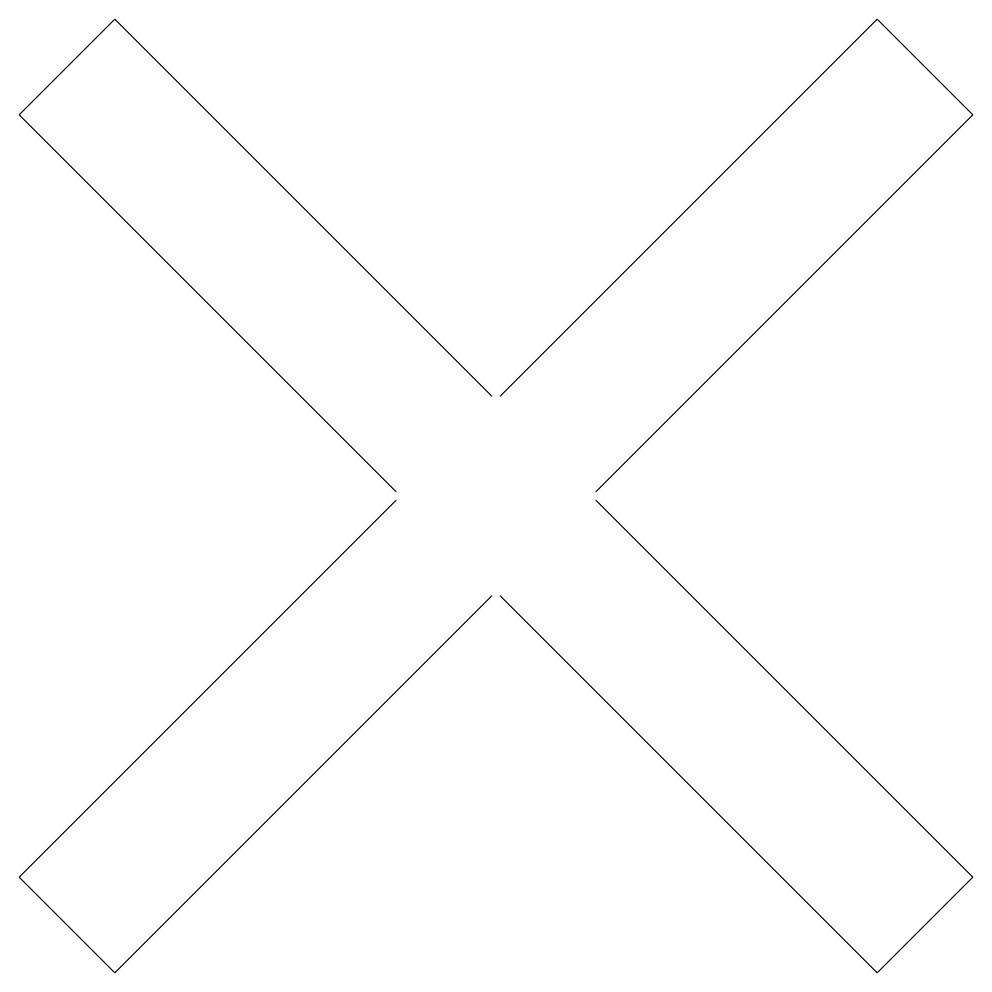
# Model space of a CAD drawing. Header units: feet. Extents: x -2.39 to 2.39, y -2.39 to 2.39.
import ezdxf

# ---------------------------------------------------------------- set-up
doc = ezdxf.new("R2010")
doc.units = ezdxf.units.FT
doc.header["$MEASUREMENT"] = 0

msp = doc.modelspace()

# ---------------------------------------------------------------- linework, layer by layer
at = {"invisible_edges": 8}
for points in [[(-0.4996, 0.0201, 1), (-2.3879, 1.9084, 1), (-1.9084, 2.3879, 1), (-0.0201, 0.4996, 1)], [(0.0201, 0.4996, 1), (1.9084, 2.3879, 1), (2.3879, 1.9084, 1), (0.4996, 0.0201, 1)], [(-0.0201, -0.4996, 1), (-1.9084, -2.3879, 1), (-2.3879, -1.9084, 1), (-0.4996, -0.0201, 1)], [(0.4996, -0.0201, 1), (2.3879, -1.9084, 1), (1.9084, -2.3879, 1), (0.0201, -0.4996, 1)]]:
    msp.add_3dface(points, dxfattribs=at)

doc.saveas('drawing.dxf')
